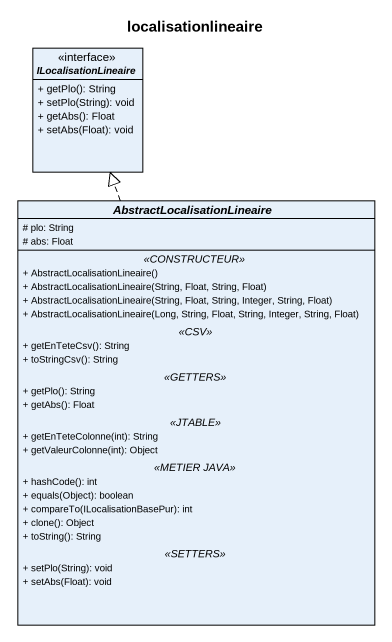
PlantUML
@startuml
title localisationlineaire
hide circle
hide empty members
skinparam classAttributeIconSize 0
interface ILocalisationLineaire {
  + getPlo(): String
  + setPlo(String): void
  + getAbs(): Float
  + setAbs(Float): void
}
abstract class AbstractLocalisationLineaire {
  # plo: String
  # abs: Float
  .. <<CONSTRUCTEUR>> ..
  + AbstractLocalisationLineaire()
  + AbstractLocalisationLineaire(String, Float, String, Float)
  + AbstractLocalisationLineaire(String, Float, String, Integer, String, Float)
  + AbstractLocalisationLineaire(Long, String, Float, String, Integer, String, Float)
  .. <<CSV>> ..
  + getEnTeteCsv(): String
  + toStringCsv(): String
  .. <<GETTERS>> ..
  + getPlo(): String
  + getAbs(): Float
  .. <<JTABLE>> ..
  + getEnTeteColonne(int): String
  + getValeurColonne(int): Object
  .. <<METIER JAVA>> ..
  + hashCode(): int
  + equals(Object): boolean
  + compareTo(ILocalisationBasePur): int
  + clone(): Object
  + toString(): String
  .. <<SETTERS>> ..
  + setPlo(String): void
  + setAbs(Float): void
}
AbstractLocalisationLineaire .up.|> ILocalisationLineaire
@enduml
